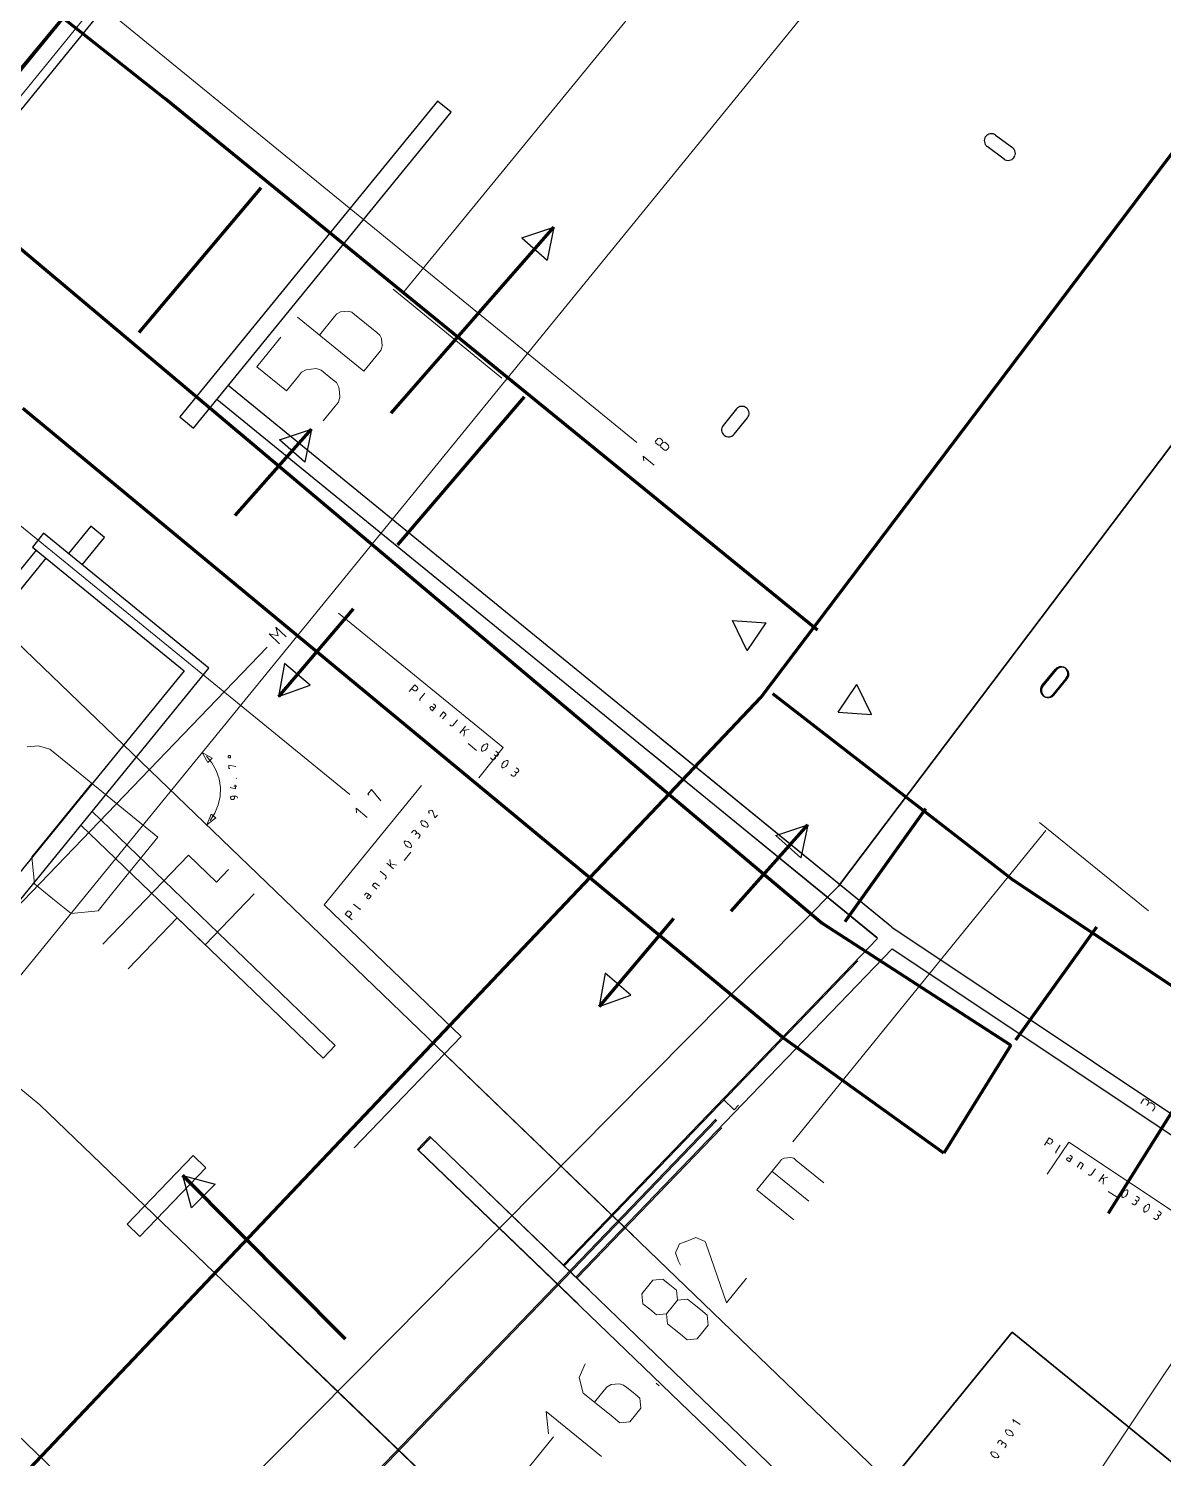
# Model space of a CAD drawing. Header units: metres. Extents: x 2680829 to 2680940, y 1252358 to 1252483.
# Drawn here: x 2680855.81 to 2680871.9, y 1252388.48 to 1252408.74 of the extents above; entities that cross this region are included whole.
import ezdxf

# ---------------------------------------------------------------- set-up
doc = ezdxf.new("R2010")
doc.units = ezdxf.units.M
doc.layers.add('bemassung', color=7, linetype='Continuous', lineweight=13)
doc.layers.add('etappierung', color=7, linetype='Continuous')
doc.layers.add('geometrie', color=7, linetype='Continuous')

msp = doc.modelspace()

# ---------------------------------------------------------------- linework, layer by layer
at = {"layer": 'bemassung', "color": 1, "lineweight": 18}
for p, q in [((2680861.113, 1252404.989), (2680865.978, 1252410.926)), ((2680862.519, 1252403.791), (2680860.981, 1252405.051)), ((2680870.228, 1252397.38), (2680866.645, 1252392.969)), ((2680871.683, 1252396.243), (2680870.141, 1252397.496)), ((2680859.671, 1252384.381), (2680863.253, 1252388.792))]:
    msp.add_line(p, q, dxfattribs=at)
at = {"layer": 'bemassung', "color": 1, "lineweight": 140}
for p, q in [((2680857.38, 1252404.435), (2680859.11, 1252406.485)), ((2680861.044, 1252401.427), (2680862.843, 1252403.527)), ((2680867.385, 1252396.092), (2680868.531, 1252397.692)), ((2680869.805, 1252394.415), (2680870.952, 1252396.015))]:
    msp.add_line(p, q, dxfattribs=at)
at = {"layer": 'bemassung'}
for p, q in [((2680859.624, 1252404.655), (2680860.564, 1252403.889)), ((2680860.15, 1252404.661), (2680859.937, 1252404.4)), ((2680860.184, 1252404.702), (2680860.15, 1252404.661)), ((2680860.233, 1252404.728), (2680860.184, 1252404.702)), ((2680860.286, 1252404.734), (2680860.233, 1252404.728)), ((2680860.34, 1252404.739), (2680860.286, 1252404.734)), ((2680860.393, 1252404.723), (2680860.34, 1252404.739)), ((2680860.434, 1252404.689), (2680860.393, 1252404.723)), ((2680860.748, 1252404.434), (2680860.434, 1252404.689)), ((2680860.789, 1252404.4), (2680860.748, 1252404.434)), ((2680859.39, 1252404.368), (2680859.05, 1252403.95)), ((2680860.815, 1252404.351), (2680860.789, 1252404.4)), ((2680860.81, 1252404.191), (2680860.826, 1252404.245)), ((2680860.821, 1252404.298), (2680860.815, 1252404.351)), ((2680860.826, 1252404.245), (2680860.821, 1252404.298)), ((2680860.564, 1252403.889), (2680860.776, 1252404.15)), ((2680860.776, 1252404.15), (2680860.81, 1252404.191)), ((2680859.05, 1252403.95), (2680859.467, 1252403.61)), ((2680859.467, 1252403.61), (2680859.638, 1252403.819)), ((2680859.638, 1252403.819), (2680859.683, 1252403.874)), ((2680859.683, 1252403.874), (2680859.748, 1252403.909)), ((2680859.748, 1252403.909), (2680859.819, 1252403.916)), ((2680859.819, 1252403.916), (2680859.89, 1252403.924)), ((2680859.89, 1252403.924), (2680859.961, 1252403.902)), ((2680859.961, 1252403.902), (2680860.016, 1252403.857)), ((2680860.016, 1252403.857), (2680860.121, 1252403.772)), ((2680860.121, 1252403.772), (2680860.176, 1252403.727)), ((2680860.176, 1252403.727), (2680860.211, 1252403.662)), ((2680860.211, 1252403.662), (2680860.219, 1252403.591)), ((2680860.205, 1252403.449), (2680860.159, 1252403.393)), ((2680860.226, 1252403.52), (2680860.205, 1252403.449)), ((2680860.219, 1252403.591), (2680860.226, 1252403.52)), ((2680860.159, 1252403.393), (2680859.989, 1252403.184)), ((2680864.715, 1252402.917), (2680864.699, 1252402.898)), ((2680864.699, 1252402.898), (2680864.702, 1252402.87)), ((2680864.702, 1252402.87), (2680864.721, 1252402.854)), ((2680864.731, 1252402.936), (2680864.715, 1252402.917)), ((2680864.721, 1252402.854), (2680864.741, 1252402.839)), ((2680864.759, 1252402.939), (2680864.731, 1252402.936)), ((2680864.741, 1252402.839), (2680864.769, 1252402.842)), ((2680864.778, 1252402.924), (2680864.759, 1252402.939)), ((2680864.784, 1252402.861), (2680864.769, 1252402.842)), ((2680864.769, 1252402.842), (2680864.772, 1252402.813)), ((2680864.772, 1252402.813), (2680864.791, 1252402.798)), ((2680864.797, 1252402.908), (2680864.778, 1252402.924)), ((2680864.8, 1252402.88), (2680864.784, 1252402.861)), ((2680864.791, 1252402.798), (2680864.808, 1252402.784)), ((2680864.8, 1252402.88), (2680864.797, 1252402.908)), ((2680864.828, 1252402.883), (2680864.8, 1252402.88)), ((2680864.847, 1252402.867), (2680864.828, 1252402.883)), ((2680864.865, 1252402.853), (2680864.847, 1252402.867)), ((2680864.884, 1252402.837), (2680864.865, 1252402.853)), ((2680864.871, 1252402.79), (2680864.887, 1252402.809)), ((2680864.887, 1252402.809), (2680864.884, 1252402.837)), ((2680864.531, 1252402.62), (2680864.524, 1252402.683)), ((2680864.524, 1252402.683), (2680864.68, 1252402.556)), ((2680864.808, 1252402.784), (2680864.827, 1252402.768)), ((2680864.827, 1252402.768), (2680864.855, 1252402.771)), ((2680864.855, 1252402.771), (2680864.871, 1252402.79)), ((2680859.369, 1252400.027), (2680859.224, 1252400.166)), ((2680859.224, 1252400.166), (2680859.351, 1252400.137)), ((2680859.351, 1252400.137), (2680859.317, 1252400.263)), ((2680859.317, 1252400.263), (2680859.462, 1252400.123)), ((2680861.207, 1252399.348), (2680861.285, 1252399.444)), ((2680861.268, 1252399.369), (2680861.241, 1252399.391)), ((2680861.283, 1252399.357), (2680861.268, 1252399.369)), ((2680861.304, 1252399.359), (2680861.283, 1252399.357)), ((2680861.285, 1252399.444), (2680861.312, 1252399.422)), ((2680861.316, 1252399.374), (2680861.304, 1252399.359)), ((2680861.312, 1252399.422), (2680861.326, 1252399.41)), ((2680861.328, 1252399.389), (2680861.316, 1252399.374)), ((2680861.326, 1252399.41), (2680861.328, 1252399.389)), ((2680861.357, 1252399.238), (2680861.356, 1252399.235)), ((2680861.356, 1252399.235), (2680861.356, 1252399.231)), ((2680861.356, 1252399.231), (2680861.357, 1252399.228)), ((2680861.359, 1252399.241), (2680861.357, 1252399.238)), ((2680861.357, 1252399.228), (2680861.358, 1252399.224)), ((2680861.358, 1252399.224), (2680861.361, 1252399.222)), ((2680861.429, 1252399.327), (2680861.359, 1252399.241)), ((2680861.552, 1252399.173), (2680861.574, 1252399.155)), ((2680861.574, 1252399.155), (2680861.578, 1252399.152)), ((2680861.578, 1252399.152), (2680861.58, 1252399.147)), ((2680861.58, 1252399.147), (2680861.581, 1252399.141)), ((2680861.5, 1252399.12), (2680861.508, 1252399.129)), ((2680861.502, 1252399.107), (2680861.5, 1252399.12)), ((2680861.511, 1252399.1), (2680861.502, 1252399.107)), ((2680861.508, 1252399.129), (2680861.515, 1252399.138)), ((2680861.537, 1252399.078), (2680861.511, 1252399.1)), ((2680861.515, 1252399.138), (2680861.528, 1252399.139)), ((2680861.528, 1252399.139), (2680861.537, 1252399.132)), ((2680861.537, 1252399.132), (2680861.563, 1252399.11)), ((2680861.576, 1252399.126), (2680861.537, 1252399.078)), ((2680861.58, 1252399.131), (2680861.576, 1252399.126)), ((2680861.582, 1252399.136), (2680861.58, 1252399.131)), ((2680861.581, 1252399.141), (2680861.582, 1252399.136)), ((2680861.639, 1252398.996), (2680861.691, 1252399.06)), ((2680861.721, 1252399.009), (2680861.681, 1252398.961)), ((2680861.691, 1252399.06), (2680861.718, 1252399.038)), ((2680861.718, 1252399.038), (2680861.722, 1252399.034)), ((2680861.724, 1252399.013), (2680861.721, 1252399.009)), ((2680861.722, 1252399.034), (2680861.725, 1252399.029)), ((2680861.726, 1252399.019), (2680861.724, 1252399.013)), ((2680861.725, 1252399.029), (2680861.725, 1252399.024)), ((2680861.725, 1252399.024), (2680861.726, 1252399.019)), ((2680861.832, 1252398.873), (2680861.893, 1252398.948)), ((2680861.783, 1252398.878), (2680861.793, 1252398.869)), ((2680861.793, 1252398.869), (2680861.799, 1252398.865)), ((2680861.799, 1252398.865), (2680861.806, 1252398.863)), ((2680861.806, 1252398.863), (2680861.814, 1252398.863)), ((2680861.814, 1252398.863), (2680861.821, 1252398.864)), ((2680861.821, 1252398.864), (2680861.828, 1252398.868)), ((2680861.828, 1252398.868), (2680861.832, 1252398.873)), ((2680861.927, 1252398.761), (2680862.005, 1252398.857)), ((2680862.058, 1252398.813), (2680861.957, 1252398.798)), ((2680861.98, 1252398.717), (2680861.995, 1252398.804)), ((2680855.794, 1252398.566), (2680855.954, 1252398.582)), ((2680855.954, 1252398.582), (2680856.114, 1252398.534)), ((2680862.045, 1252398.611), (2680862.162, 1252398.516)), ((2680862.237, 1252398.561), (2680862.23, 1252398.522)), ((2680862.264, 1252398.593), (2680862.237, 1252398.561)), ((2680862.299, 1252398.608), (2680862.264, 1252398.593)), ((2680862.287, 1252398.52), (2680862.313, 1252398.552)), ((2680862.305, 1252398.609), (2680862.299, 1252398.608)), ((2680862.31, 1252398.608), (2680862.305, 1252398.609)), ((2680862.315, 1252398.604), (2680862.31, 1252398.608)), ((2680862.313, 1252398.552), (2680862.321, 1252398.59)), ((2680862.319, 1252398.601), (2680862.315, 1252398.604)), ((2680862.321, 1252398.596), (2680862.319, 1252398.601)), ((2680862.321, 1252398.59), (2680862.321, 1252398.596)), ((2680856.114, 1252398.534), (2680856.238, 1252398.433)), ((2680856.238, 1252398.433), (2680857.647, 1252397.284)), ((2680858.648, 1252398.441), (2680858.642, 1252398.433)), ((2680858.642, 1252398.433), (2680858.642, 1252398.424)), ((2680858.642, 1252398.424), (2680858.643, 1252398.415)), ((2680858.643, 1252398.415), (2680858.65, 1252398.408)), ((2680858.657, 1252398.441), (2680858.648, 1252398.441)), ((2680858.65, 1252398.408), (2680858.659, 1252398.409)), ((2680858.667, 1252398.442), (2680858.657, 1252398.441)), ((2680858.659, 1252398.409), (2680858.668, 1252398.409)), ((2680858.674, 1252398.435), (2680858.667, 1252398.442)), ((2680858.668, 1252398.409), (2680858.675, 1252398.417)), ((2680858.675, 1252398.426), (2680858.674, 1252398.435)), ((2680858.675, 1252398.417), (2680858.675, 1252398.426)), ((2680862.23, 1252398.522), (2680862.23, 1252398.517)), ((2680862.23, 1252398.517), (2680862.232, 1252398.512)), ((2680862.232, 1252398.512), (2680862.236, 1252398.508)), ((2680862.236, 1252398.508), (2680862.24, 1252398.505)), ((2680862.24, 1252398.505), (2680862.246, 1252398.504)), ((2680862.246, 1252398.504), (2680862.251, 1252398.505)), ((2680862.251, 1252398.505), (2680862.287, 1252398.52)), ((2680862.38, 1252398.391), (2680862.359, 1252398.408)), ((2680862.386, 1252398.386), (2680862.38, 1252398.391)), ((2680862.393, 1252398.384), (2680862.386, 1252398.386)), ((2680862.4, 1252398.385), (2680862.393, 1252398.384)), ((2680862.408, 1252398.386), (2680862.4, 1252398.385)), ((2680862.414, 1252398.389), (2680862.408, 1252398.386)), ((2680862.413, 1252398.453), (2680862.424, 1252398.444)), ((2680862.419, 1252398.395), (2680862.414, 1252398.389)), ((2680862.428, 1252398.406), (2680862.419, 1252398.395)), ((2680862.436, 1252398.435), (2680862.424, 1252398.444)), ((2680862.424, 1252398.444), (2680862.429, 1252398.44)), ((2680862.432, 1252398.411), (2680862.428, 1252398.406)), ((2680862.429, 1252398.44), (2680862.433, 1252398.433)), ((2680862.434, 1252398.418), (2680862.432, 1252398.411)), ((2680862.433, 1252398.433), (2680862.434, 1252398.426)), ((2680862.434, 1252398.426), (2680862.434, 1252398.418)), ((2680862.453, 1252398.436), (2680862.436, 1252398.435)), ((2680862.437, 1252398.504), (2680862.459, 1252398.487)), ((2680862.462, 1252398.448), (2680862.453, 1252398.436)), ((2680862.459, 1252398.487), (2680862.47, 1252398.477)), ((2680862.472, 1252398.46), (2680862.462, 1252398.448)), ((2680862.47, 1252398.477), (2680862.472, 1252398.46)), ((2680862.552, 1252398.358), (2680862.525, 1252398.326)), ((2680862.588, 1252398.373), (2680862.552, 1252398.358)), ((2680862.593, 1252398.374), (2680862.588, 1252398.373)), ((2680862.598, 1252398.373), (2680862.593, 1252398.374)), ((2680862.603, 1252398.369), (2680862.598, 1252398.373)), ((2680862.601, 1252398.317), (2680862.609, 1252398.355)), ((2680862.607, 1252398.366), (2680862.603, 1252398.369)), ((2680862.609, 1252398.361), (2680862.607, 1252398.366)), ((2680862.609, 1252398.355), (2680862.609, 1252398.361)), ((2680858.652, 1252398.261), (2680858.649, 1252398.304)), ((2680858.649, 1252398.304), (2680858.749, 1252398.288)), ((2680858.663, 1252398.261), (2680858.652, 1252398.261)), ((2680862.525, 1252398.326), (2680862.518, 1252398.287)), ((2680862.518, 1252398.287), (2680862.518, 1252398.282)), ((2680862.518, 1252398.282), (2680862.52, 1252398.277)), ((2680862.52, 1252398.277), (2680862.524, 1252398.273)), ((2680862.524, 1252398.273), (2680862.528, 1252398.27)), ((2680862.528, 1252398.27), (2680862.534, 1252398.269)), ((2680862.534, 1252398.269), (2680862.539, 1252398.27)), ((2680862.539, 1252398.27), (2680862.575, 1252398.285)), ((2680862.575, 1252398.285), (2680862.601, 1252398.317)), ((2680862.668, 1252398.156), (2680862.647, 1252398.173)), ((2680862.674, 1252398.151), (2680862.668, 1252398.156)), ((2680862.681, 1252398.149), (2680862.674, 1252398.151)), ((2680862.689, 1252398.15), (2680862.681, 1252398.149)), ((2680862.696, 1252398.151), (2680862.689, 1252398.15)), ((2680862.702, 1252398.154), (2680862.696, 1252398.151)), ((2680862.701, 1252398.218), (2680862.712, 1252398.209)), ((2680862.707, 1252398.16), (2680862.702, 1252398.154)), ((2680862.716, 1252398.171), (2680862.707, 1252398.16)), ((2680862.724, 1252398.2), (2680862.712, 1252398.209)), ((2680862.712, 1252398.209), (2680862.717, 1252398.205)), ((2680862.72, 1252398.176), (2680862.716, 1252398.171)), ((2680862.717, 1252398.205), (2680862.721, 1252398.198)), ((2680862.723, 1252398.184), (2680862.72, 1252398.176)), ((2680862.721, 1252398.198), (2680862.722, 1252398.191)), ((2680862.722, 1252398.191), (2680862.723, 1252398.184)), ((2680862.741, 1252398.201), (2680862.724, 1252398.2)), ((2680862.725, 1252398.269), (2680862.747, 1252398.252)), ((2680862.751, 1252398.213), (2680862.741, 1252398.201)), ((2680862.747, 1252398.252), (2680862.758, 1252398.242)), ((2680862.76, 1252398.225), (2680862.751, 1252398.213)), ((2680862.758, 1252398.242), (2680862.76, 1252398.225)), ((2680856.07, 1252397.267), (2680856.708, 1252398.05)), ((2680858.668, 1252397.989), (2680858.746, 1252397.972)), ((2680858.722, 1252398.008), (2680858.765, 1252398.011)), ((2680858.746, 1252397.972), (2680858.743, 1252398.026)), ((2680858.759, 1252398.12), (2680858.753, 1252398.119)), ((2680860.619, 1252397.894), (2680860.675, 1252397.963)), ((2680860.675, 1252397.963), (2680860.803, 1252397.802)), ((2680858.677, 1252397.854), (2680858.686, 1252397.864)), ((2680858.677, 1252397.842), (2680858.677, 1252397.854)), ((2680858.678, 1252397.83), (2680858.677, 1252397.842)), ((2680858.688, 1252397.821), (2680858.678, 1252397.83)), ((2680858.686, 1252397.864), (2680858.698, 1252397.865)), ((2680858.7, 1252397.821), (2680858.688, 1252397.821)), ((2680858.698, 1252397.865), (2680858.73, 1252397.867)), ((2680858.711, 1252397.822), (2680858.7, 1252397.821)), ((2680858.717, 1252397.822), (2680858.711, 1252397.822)), ((2680858.722, 1252397.825), (2680858.717, 1252397.822)), ((2680858.726, 1252397.829), (2680858.722, 1252397.825)), ((2680858.73, 1252397.834), (2680858.726, 1252397.829)), ((2680858.73, 1252397.867), (2680858.751, 1252397.868)), ((2680858.73, 1252397.867), (2680858.732, 1252397.845)), ((2680858.732, 1252397.839), (2680858.73, 1252397.834)), ((2680858.732, 1252397.845), (2680858.732, 1252397.839)), ((2680858.751, 1252397.868), (2680858.769, 1252397.856)), ((2680858.769, 1252397.856), (2680858.776, 1252397.837)), ((2680860.636, 1252397.88), (2680860.619, 1252397.894)), ((2680860.462, 1252397.632), (2680860.456, 1252397.695)), ((2680860.456, 1252397.695), (2680860.612, 1252397.567)), ((2680861.483, 1252397.644), (2680861.491, 1252397.66)), ((2680861.489, 1252397.63), (2680861.483, 1252397.644)), ((2680861.492, 1252397.623), (2680861.489, 1252397.63)), ((2680861.491, 1252397.66), (2680861.505, 1252397.666)), ((2680861.505, 1252397.666), (2680861.519, 1252397.671)), ((2680861.519, 1252397.671), (2680861.535, 1252397.664)), ((2680861.535, 1252397.664), (2680861.54, 1252397.65)), ((2680861.54, 1252397.65), (2680861.572, 1252397.558)), ((2680861.572, 1252397.558), (2680861.607, 1252397.6)), ((2680861.241, 1252397.348), (2680861.258, 1252397.369)), ((2680861.258, 1252397.369), (2680861.268, 1252397.381)), ((2680861.268, 1252397.381), (2680861.285, 1252397.383)), ((2680861.285, 1252397.383), (2680861.297, 1252397.373)), ((2680861.292, 1252397.324), (2680861.301, 1252397.334)), ((2680861.297, 1252397.373), (2680861.309, 1252397.363)), ((2680861.311, 1252397.346), (2680861.301, 1252397.334)), ((2680861.301, 1252397.334), (2680861.306, 1252397.34)), ((2680861.306, 1252397.34), (2680861.312, 1252397.344)), ((2680861.309, 1252397.363), (2680861.311, 1252397.346)), ((2680861.312, 1252397.344), (2680861.32, 1252397.344)), ((2680861.32, 1252397.344), (2680861.327, 1252397.345)), ((2680861.327, 1252397.345), (2680861.334, 1252397.343)), ((2680861.334, 1252397.343), (2680861.34, 1252397.338)), ((2680861.34, 1252397.338), (2680861.35, 1252397.33)), ((2680861.35, 1252397.33), (2680861.356, 1252397.325)), ((2680861.356, 1252397.325), (2680861.36, 1252397.318)), ((2680861.372, 1252397.509), (2680861.371, 1252397.503)), ((2680861.371, 1252397.503), (2680861.372, 1252397.498)), ((2680861.376, 1252397.513), (2680861.372, 1252397.509)), ((2680861.372, 1252397.498), (2680861.387, 1252397.462)), ((2680861.379, 1252397.517), (2680861.376, 1252397.513)), ((2680861.384, 1252397.52), (2680861.379, 1252397.517)), ((2680861.39, 1252397.519), (2680861.384, 1252397.52)), ((2680861.387, 1252397.462), (2680861.42, 1252397.436)), ((2680861.428, 1252397.512), (2680861.39, 1252397.519)), ((2680861.42, 1252397.436), (2680861.458, 1252397.429)), ((2680861.46, 1252397.486), (2680861.428, 1252397.512)), ((2680861.458, 1252397.429), (2680861.463, 1252397.428)), ((2680861.475, 1252397.45), (2680861.46, 1252397.486)), ((2680861.463, 1252397.428), (2680861.468, 1252397.431)), ((2680861.468, 1252397.431), (2680861.472, 1252397.435)), ((2680861.472, 1252397.435), (2680861.475, 1252397.439)), ((2680861.476, 1252397.445), (2680861.475, 1252397.45)), ((2680861.475, 1252397.439), (2680861.476, 1252397.445)), ((2680855.858, 1252397.007), (2680856.07, 1252397.267)), ((2680857.647, 1252397.284), (2680857.009, 1252396.501)), ((2680861.137, 1252397.221), (2680861.136, 1252397.215)), ((2680861.136, 1252397.215), (2680861.137, 1252397.21)), ((2680861.141, 1252397.225), (2680861.137, 1252397.221)), ((2680861.137, 1252397.21), (2680861.153, 1252397.174)), ((2680861.144, 1252397.229), (2680861.141, 1252397.225)), ((2680861.149, 1252397.232), (2680861.144, 1252397.229)), ((2680861.155, 1252397.231), (2680861.149, 1252397.232)), ((2680861.153, 1252397.174), (2680861.185, 1252397.148)), ((2680861.193, 1252397.224), (2680861.155, 1252397.231)), ((2680861.185, 1252397.148), (2680861.223, 1252397.14)), ((2680861.225, 1252397.198), (2680861.193, 1252397.224)), ((2680861.223, 1252397.14), (2680861.228, 1252397.14)), ((2680861.24, 1252397.162), (2680861.225, 1252397.198)), ((2680861.228, 1252397.14), (2680861.233, 1252397.143)), ((2680861.233, 1252397.143), (2680861.237, 1252397.147)), ((2680861.237, 1252397.147), (2680861.24, 1252397.151)), ((2680861.242, 1252397.157), (2680861.24, 1252397.162)), ((2680861.24, 1252397.151), (2680861.242, 1252397.157)), ((2680861.354, 1252397.291), (2680861.337, 1252397.269)), ((2680861.359, 1252397.296), (2680861.354, 1252397.291)), ((2680861.361, 1252397.304), (2680861.359, 1252397.296)), ((2680861.36, 1252397.318), (2680861.36, 1252397.311)), ((2680861.36, 1252397.311), (2680861.361, 1252397.304)), ((2680855.897, 1252396.626), (2680855.858, 1252397.007)), ((2680860.932, 1252396.969), (2680860.947, 1252396.868)), ((2680861.134, 1252396.955), (2680861.23, 1252397.073)), ((2680860.872, 1252396.743), (2680860.797, 1252396.804)), ((2680860.878, 1252396.738), (2680860.872, 1252396.743)), ((2680860.881, 1252396.731), (2680860.878, 1252396.738)), ((2680860.88, 1252396.71), (2680860.883, 1252396.717)), ((2680860.882, 1252396.724), (2680860.881, 1252396.731)), ((2680860.883, 1252396.717), (2680860.882, 1252396.724)), ((2680860.985, 1252396.837), (2680860.889, 1252396.916)), ((2680861.028, 1252396.891), (2680860.941, 1252396.906)), ((2680856.156, 1252396.414), (2680855.897, 1252396.626)), ((2680860.686, 1252396.601), (2680860.707, 1252396.628)), ((2680860.75, 1252396.549), (2680860.686, 1252396.601)), ((2680860.707, 1252396.628), (2680860.711, 1252396.632)), ((2680860.711, 1252396.632), (2680860.716, 1252396.635)), ((2680860.716, 1252396.635), (2680860.721, 1252396.636)), ((2680860.721, 1252396.636), (2680860.727, 1252396.636)), ((2680860.727, 1252396.636), (2680860.732, 1252396.635)), ((2680860.732, 1252396.635), (2680860.736, 1252396.631)), ((2680860.736, 1252396.631), (2680860.784, 1252396.592)), ((2680860.867, 1252396.693), (2680860.876, 1252396.704)), ((2680860.876, 1252396.704), (2680860.88, 1252396.71)), ((2680856.416, 1252396.203), (2680856.156, 1252396.414)), ((2680857.009, 1252396.501), (2680856.797, 1252396.241)), ((2680860.419, 1252396.339), (2680860.504, 1252396.27)), ((2680860.572, 1252396.463), (2680860.59, 1252396.484)), ((2680860.59, 1252396.484), (2680860.593, 1252396.488)), ((2680860.593, 1252396.488), (2680860.598, 1252396.491)), ((2680860.598, 1252396.491), (2680860.604, 1252396.492)), ((2680860.604, 1252396.492), (2680860.609, 1252396.492)), ((2680860.606, 1252396.438), (2680860.613, 1252396.447)), ((2680860.607, 1252396.425), (2680860.606, 1252396.438)), ((2680860.616, 1252396.418), (2680860.607, 1252396.425)), ((2680860.609, 1252396.492), (2680860.615, 1252396.49)), ((2680860.613, 1252396.447), (2680860.635, 1252396.474)), ((2680860.615, 1252396.49), (2680860.619, 1252396.487)), ((2680860.625, 1252396.411), (2680860.616, 1252396.418)), ((2680860.619, 1252396.487), (2680860.667, 1252396.448)), ((2680860.638, 1252396.412), (2680860.625, 1252396.411)), ((2680860.645, 1252396.421), (2680860.638, 1252396.412)), ((2680860.667, 1252396.448), (2680860.645, 1252396.421)), ((2680856.797, 1252396.241), (2680856.416, 1252396.203)), ((2680860.301, 1252396.195), (2680860.323, 1252396.222)), ((2680860.397, 1252396.117), (2680860.301, 1252396.195)), ((2680860.323, 1252396.222), (2680860.335, 1252396.237)), ((2680860.335, 1252396.237), (2680860.357, 1252396.239)), ((2680860.376, 1252396.179), (2680860.355, 1252396.152)), ((2680860.357, 1252396.239), (2680860.371, 1252396.227)), ((2680860.371, 1252396.227), (2680860.386, 1252396.215)), ((2680860.388, 1252396.193), (2680860.376, 1252396.179)), ((2680860.386, 1252396.215), (2680860.388, 1252396.193)), ((2680860.504, 1252396.27), (2680860.507, 1252396.268)), ((2680860.507, 1252396.268), (2680860.51, 1252396.266)), ((2680860.51, 1252396.266), (2680860.514, 1252396.267)), ((2680860.514, 1252396.267), (2680860.518, 1252396.267)), ((2680860.518, 1252396.267), (2680860.521, 1252396.269)), ((2680860.521, 1252396.269), (2680860.523, 1252396.272)), ((2680865.667, 1252393.564), (2680865.812, 1252393.424)), ((2680865.812, 1252393.424), (2680865.874, 1252393.489)), ((2680871.574, 1252393.514), (2680871.599, 1252393.552)), ((2680871.599, 1252393.552), (2680871.613, 1252393.572)), ((2680871.613, 1252393.572), (2680871.641, 1252393.578)), ((2680871.641, 1252393.578), (2680871.661, 1252393.564)), ((2680871.661, 1252393.564), (2680871.682, 1252393.55)), ((2680871.661, 1252393.483), (2680871.674, 1252393.502)), ((2680871.687, 1252393.522), (2680871.674, 1252393.502)), ((2680871.674, 1252393.502), (2680871.68, 1252393.512)), ((2680871.68, 1252393.512), (2680871.691, 1252393.519)), ((2680871.682, 1252393.55), (2680871.687, 1252393.522)), ((2680871.691, 1252393.519), (2680871.702, 1252393.521)), ((2680871.702, 1252393.521), (2680871.714, 1252393.523)), ((2680871.714, 1252393.523), (2680871.726, 1252393.521)), ((2680871.726, 1252393.521), (2680871.736, 1252393.514)), ((2680871.736, 1252393.514), (2680871.754, 1252393.502)), ((2680871.754, 1252393.502), (2680871.764, 1252393.495)), ((2680871.764, 1252393.495), (2680871.771, 1252393.485)), ((2680871.771, 1252393.485), (2680871.773, 1252393.473)), ((2680871.773, 1252393.473), (2680871.776, 1252393.462)), ((2680871.767, 1252393.44), (2680871.742, 1252393.403)), ((2680871.773, 1252393.45), (2680871.767, 1252393.44)), ((2680871.776, 1252393.462), (2680871.773, 1252393.45)), ((2680870.209, 1252392.922), (2680870.278, 1252393.025)), ((2680870.269, 1252392.948), (2680870.24, 1252392.967)), ((2680870.284, 1252392.938), (2680870.269, 1252392.948)), ((2680870.278, 1252393.025), (2680870.307, 1252393.006)), ((2680870.306, 1252392.942), (2680870.284, 1252392.938)), ((2680870.316, 1252392.958), (2680870.306, 1252392.942)), ((2680870.307, 1252393.006), (2680870.323, 1252392.995)), ((2680870.327, 1252392.974), (2680870.316, 1252392.958)), ((2680870.323, 1252392.995), (2680870.327, 1252392.974)), ((2680870.433, 1252392.922), (2680870.372, 1252392.83)), ((2680866.136, 1252392.291), (2680866.454, 1252392.683)), ((2680866.454, 1252392.683), (2680866.482, 1252392.718)), ((2680866.482, 1252392.718), (2680866.523, 1252392.74)), ((2680866.523, 1252392.74), (2680866.568, 1252392.744)), ((2680866.568, 1252392.744), (2680866.612, 1252392.749)), ((2680866.612, 1252392.749), (2680866.656, 1252392.736)), ((2680866.656, 1252392.736), (2680866.691, 1252392.707)), ((2680866.691, 1252392.707), (2680867.083, 1252392.389)), ((2680870.37, 1252392.827), (2680870.369, 1252392.823)), ((2680870.369, 1252392.823), (2680870.37, 1252392.82)), ((2680870.372, 1252392.83), (2680870.37, 1252392.827)), ((2680870.37, 1252392.82), (2680870.37, 1252392.816)), ((2680870.37, 1252392.816), (2680870.372, 1252392.813)), ((2680870.372, 1252392.813), (2680870.375, 1252392.811)), ((2680870.524, 1252392.723), (2680870.53, 1252392.732)), ((2680870.526, 1252392.71), (2680870.524, 1252392.723)), ((2680870.536, 1252392.704), (2680870.526, 1252392.71)), ((2680870.53, 1252392.732), (2680870.536, 1252392.742)), ((2680870.536, 1252392.742), (2680870.549, 1252392.745)), ((2680870.564, 1252392.685), (2680870.536, 1252392.704)), ((2680870.549, 1252392.745), (2680870.559, 1252392.738)), ((2680870.559, 1252392.738), (2680870.587, 1252392.719)), ((2680870.599, 1252392.736), (2680870.564, 1252392.685)), ((2680870.57, 1252392.78), (2680870.593, 1252392.765)), ((2680870.593, 1252392.765), (2680870.598, 1252392.762)), ((2680870.598, 1252392.762), (2680870.601, 1252392.757)), ((2680870.602, 1252392.741), (2680870.599, 1252392.736)), ((2680870.601, 1252392.757), (2680870.602, 1252392.752)), ((2680870.602, 1252392.752), (2680870.603, 1252392.746)), ((2680870.603, 1252392.746), (2680870.602, 1252392.741)), ((2680870.673, 1252392.612), (2680870.719, 1252392.681)), ((2680870.719, 1252392.681), (2680870.748, 1252392.662)), ((2680866.871, 1252392.128), (2680866.348, 1252392.552)), ((2680870.753, 1252392.633), (2680870.719, 1252392.582)), ((2680870.748, 1252392.662), (2680870.752, 1252392.659)), ((2680870.752, 1252392.659), (2680870.755, 1252392.654)), ((2680870.756, 1252392.638), (2680870.753, 1252392.633)), ((2680870.755, 1252392.654), (2680870.757, 1252392.649)), ((2680870.758, 1252392.643), (2680870.756, 1252392.638)), ((2680870.757, 1252392.649), (2680870.758, 1252392.643)), ((2680870.828, 1252392.509), (2680870.839, 1252392.501)), ((2680870.839, 1252392.501), (2680870.845, 1252392.497)), ((2680870.845, 1252392.497), (2680870.853, 1252392.496)), ((2680870.853, 1252392.496), (2680870.86, 1252392.497)), ((2680870.86, 1252392.497), (2680870.867, 1252392.499)), ((2680870.867, 1252392.499), (2680870.873, 1252392.503)), ((2680870.873, 1252392.503), (2680870.877, 1252392.509)), ((2680870.877, 1252392.509), (2680870.931, 1252392.589)), ((2680870.982, 1252392.406), (2680871.051, 1252392.509)), ((2680871.108, 1252392.471), (2680871.009, 1252392.446)), ((2680866.659, 1252391.866), (2680866.136, 1252392.291)), ((2680871.04, 1252392.368), (2680871.047, 1252392.455)), ((2680871.114, 1252392.268), (2680871.24, 1252392.184)), ((2680871.334, 1252392.271), (2680871.311, 1252392.236)), ((2680871.368, 1252392.289), (2680871.334, 1252392.271)), ((2680871.373, 1252392.291), (2680871.368, 1252392.289)), ((2680871.379, 1252392.29), (2680871.373, 1252392.291)), ((2680871.383, 1252392.287), (2680871.379, 1252392.29)), ((2680871.388, 1252392.284), (2680871.383, 1252392.287)), ((2680871.387, 1252392.235), (2680871.391, 1252392.274)), ((2680871.391, 1252392.279), (2680871.388, 1252392.284)), ((2680871.391, 1252392.274), (2680871.391, 1252392.279)), ((2680871.311, 1252392.236), (2680871.307, 1252392.197)), ((2680871.307, 1252392.197), (2680871.307, 1252392.192)), ((2680871.307, 1252392.192), (2680871.31, 1252392.187)), ((2680871.31, 1252392.187), (2680871.315, 1252392.184)), ((2680871.315, 1252392.184), (2680871.319, 1252392.181)), ((2680871.319, 1252392.181), (2680871.325, 1252392.18)), ((2680871.325, 1252392.18), (2680871.33, 1252392.182)), ((2680871.33, 1252392.182), (2680871.364, 1252392.201)), ((2680871.364, 1252392.201), (2680871.387, 1252392.235)), ((2680871.469, 1252392.081), (2680871.446, 1252392.096)), ((2680871.475, 1252392.077), (2680871.469, 1252392.081)), ((2680871.483, 1252392.075), (2680871.475, 1252392.077)), ((2680871.49, 1252392.077), (2680871.483, 1252392.075)), ((2680871.497, 1252392.078), (2680871.49, 1252392.077)), ((2680871.496, 1252392.146), (2680871.507, 1252392.138)), ((2680871.503, 1252392.082), (2680871.497, 1252392.078)), ((2680871.507, 1252392.089), (2680871.503, 1252392.082)), ((2680871.52, 1252392.13), (2680871.507, 1252392.138)), ((2680871.507, 1252392.138), (2680871.513, 1252392.134)), ((2680871.515, 1252392.1), (2680871.507, 1252392.089)), ((2680871.513, 1252392.134), (2680871.518, 1252392.128)), ((2680871.515, 1252392.199), (2680871.538, 1252392.184)), ((2680871.519, 1252392.106), (2680871.515, 1252392.1)), ((2680871.518, 1252392.128), (2680871.519, 1252392.121)), ((2680871.519, 1252392.121), (2680871.52, 1252392.113)), ((2680871.52, 1252392.113), (2680871.519, 1252392.106)), ((2680871.537, 1252392.133), (2680871.52, 1252392.13)), ((2680871.546, 1252392.146), (2680871.537, 1252392.133)), ((2680871.538, 1252392.184), (2680871.551, 1252392.176)), ((2680871.554, 1252392.158), (2680871.546, 1252392.146)), ((2680871.551, 1252392.176), (2680871.554, 1252392.158)), ((2680871.643, 1252392.064), (2680871.62, 1252392.03)), ((2680871.677, 1252392.083), (2680871.643, 1252392.064)), ((2680871.682, 1252392.085), (2680871.677, 1252392.083)), ((2680871.688, 1252392.084), (2680871.682, 1252392.085)), ((2680871.693, 1252392.081), (2680871.688, 1252392.084)), ((2680871.697, 1252392.078), (2680871.693, 1252392.081)), ((2680871.696, 1252392.029), (2680871.7, 1252392.067)), ((2680871.7, 1252392.073), (2680871.697, 1252392.078)), ((2680871.7, 1252392.067), (2680871.7, 1252392.073)), ((2680871.62, 1252392.03), (2680871.616, 1252391.991)), ((2680871.616, 1252391.991), (2680871.616, 1252391.986)), ((2680871.616, 1252391.986), (2680871.619, 1252391.981)), ((2680871.619, 1252391.981), (2680871.624, 1252391.978)), ((2680871.624, 1252391.978), (2680871.628, 1252391.975)), ((2680871.628, 1252391.975), (2680871.634, 1252391.974)), ((2680871.634, 1252391.974), (2680871.639, 1252391.976)), ((2680871.639, 1252391.976), (2680871.673, 1252391.994)), ((2680871.673, 1252391.994), (2680871.696, 1252392.029)), ((2680871.778, 1252391.875), (2680871.755, 1252391.89)), ((2680871.784, 1252391.871), (2680871.778, 1252391.875)), ((2680871.792, 1252391.869), (2680871.784, 1252391.871)), ((2680871.799, 1252391.87), (2680871.792, 1252391.869)), ((2680871.806, 1252391.872), (2680871.799, 1252391.87)), ((2680871.805, 1252391.939), (2680871.817, 1252391.932)), ((2680871.812, 1252391.876), (2680871.806, 1252391.872)), ((2680871.817, 1252391.882), (2680871.812, 1252391.876)), ((2680871.829, 1252391.923), (2680871.817, 1252391.932)), ((2680871.817, 1252391.932), (2680871.823, 1252391.928)), ((2680871.824, 1252391.894), (2680871.817, 1252391.882)), ((2680871.823, 1252391.928), (2680871.827, 1252391.921)), ((2680871.824, 1252391.993), (2680871.847, 1252391.978)), ((2680871.828, 1252391.9), (2680871.824, 1252391.894)), ((2680871.827, 1252391.921), (2680871.828, 1252391.914)), ((2680871.828, 1252391.914), (2680871.83, 1252391.907)), ((2680871.83, 1252391.907), (2680871.828, 1252391.9)), ((2680871.846, 1252391.927), (2680871.829, 1252391.923)), ((2680871.855, 1252391.939), (2680871.846, 1252391.927)), ((2680871.847, 1252391.978), (2680871.86, 1252391.969)), ((2680871.863, 1252391.952), (2680871.855, 1252391.939)), ((2680871.86, 1252391.969), (2680871.863, 1252391.952)), ((2680864.981, 1252391.395), (2680865.039, 1252391.525)), ((2680865.039, 1252391.525), (2680865.155, 1252391.569)), ((2680865.155, 1252391.569), (2680865.271, 1252391.614)), ((2680865.271, 1252391.614), (2680865.4, 1252391.556)), ((2680865.4, 1252391.556), (2680865.445, 1252391.44)), ((2680865.025, 1252391.28), (2680864.981, 1252391.395)), ((2680865.05, 1252391.221), (2680865.025, 1252391.28)), ((2680865.445, 1252391.44), (2680865.703, 1252390.69)), ((2680864.583, 1252390.913), (2680864.505, 1252390.817)), ((2680864.661, 1252391.009), (2680864.583, 1252390.913)), ((2680864.803, 1252391.024), (2680864.661, 1252391.009)), ((2680864.899, 1252390.946), (2680864.803, 1252391.024)), ((2680864.995, 1252390.868), (2680864.899, 1252390.946)), ((2680865.01, 1252390.726), (2680864.995, 1252390.868)), ((2680865.703, 1252390.69), (2680865.986, 1252391.039)), ((2680864.505, 1252390.817), (2680864.52, 1252390.676)), ((2680864.52, 1252390.676), (2680864.616, 1252390.597)), ((2680865.01, 1252390.726), (2680864.932, 1252390.63)), ((2680865.151, 1252390.741), (2680865.01, 1252390.726)), ((2680865.247, 1252390.663), (2680865.151, 1252390.741)), ((2680865.334, 1252390.592), (2680865.247, 1252390.663)), ((2680864.616, 1252390.597), (2680864.712, 1252390.519)), ((2680864.712, 1252390.519), (2680864.853, 1252390.534)), ((2680864.932, 1252390.63), (2680864.853, 1252390.534)), ((2680864.853, 1252390.534), (2680864.868, 1252390.393)), ((2680865.431, 1252390.514), (2680865.334, 1252390.592)), ((2680865.445, 1252390.373), (2680865.431, 1252390.514)), ((2680864.868, 1252390.393), (2680864.964, 1252390.314)), ((2680864.964, 1252390.314), (2680865.051, 1252390.244)), ((2680865.051, 1252390.244), (2680865.148, 1252390.165)), ((2680865.289, 1252390.18), (2680865.367, 1252390.276)), ((2680865.367, 1252390.276), (2680865.445, 1252390.373)), ((2680865.148, 1252390.165), (2680865.289, 1252390.18)), ((2680863.618, 1252389.633), (2680863.699, 1252389.824)), ((2680863.674, 1252389.411), (2680863.618, 1252389.633)), ((2680863.835, 1252389.28), (2680863.976, 1252389.454)), ((2680863.976, 1252389.454), (2680864.014, 1252389.5)), ((2680864.014, 1252389.5), (2680864.068, 1252389.53)), ((2680864.068, 1252389.53), (2680864.128, 1252389.536)), ((2680864.128, 1252389.536), (2680864.187, 1252389.542)), ((2680864.187, 1252389.542), (2680864.246, 1252389.524)), ((2680864.246, 1252389.524), (2680864.292, 1252389.487)), ((2680864.292, 1252389.487), (2680864.379, 1252389.416)), ((2680864.748, 1252389.514), (2680864.705, 1252389.549)), ((2680863.835, 1252389.28), (2680863.674, 1252389.411)), ((2680864.096, 1252389.067), (2680863.835, 1252389.28)), ((2680864.379, 1252389.416), (2680864.476, 1252389.338)), ((2680864.476, 1252389.338), (2680864.49, 1252389.196)), ((2680863.183, 1252388.833), (2680863.15, 1252389.149)), ((2680863.15, 1252389.149), (2680863.934, 1252388.512)), ((2680864.192, 1252388.989), (2680864.096, 1252389.067)), ((2680864.412, 1252389.1), (2680864.334, 1252389.004)), ((2680864.49, 1252389.196), (2680864.412, 1252389.1)), ((2680869.772, 1252388.996), (2680869.764, 1252389.035)), ((2680869.764, 1252389.035), (2680869.867, 1252388.966)), ((2680864.334, 1252389.004), (2680864.192, 1252388.989)), ((2680869.658, 1252388.875), (2680869.657, 1252388.87)), ((2680869.657, 1252388.87), (2680869.659, 1252388.865)), ((2680869.661, 1252388.88), (2680869.658, 1252388.875)), ((2680869.659, 1252388.865), (2680869.677, 1252388.83)), ((2680869.664, 1252388.884), (2680869.661, 1252388.88)), ((2680869.669, 1252388.887), (2680869.664, 1252388.884)), ((2680869.674, 1252388.888), (2680869.669, 1252388.887)), ((2680869.713, 1252388.884), (2680869.674, 1252388.888)), ((2680869.677, 1252388.83), (2680869.712, 1252388.807)), ((2680869.748, 1252388.861), (2680869.713, 1252388.884)), ((2680869.766, 1252388.826), (2680869.748, 1252388.861)), ((2680869.764, 1252388.811), (2680869.767, 1252388.816)), ((2680869.768, 1252388.821), (2680869.766, 1252388.826)), ((2680869.767, 1252388.816), (2680869.768, 1252388.821)), ((2680869.543, 1252388.702), (2680869.558, 1252388.725)), ((2680869.558, 1252388.725), (2680869.566, 1252388.738)), ((2680869.566, 1252388.738), (2680869.583, 1252388.741)), ((2680869.583, 1252388.741), (2680869.596, 1252388.733)), ((2680869.596, 1252388.733), (2680869.609, 1252388.725)), ((2680869.596, 1252388.683), (2680869.604, 1252388.695)), ((2680869.612, 1252388.707), (2680869.604, 1252388.695)), ((2680869.604, 1252388.695), (2680869.608, 1252388.701)), ((2680869.608, 1252388.701), (2680869.614, 1252388.705)), ((2680869.609, 1252388.725), (2680869.612, 1252388.707)), ((2680869.614, 1252388.705), (2680869.621, 1252388.706)), ((2680869.621, 1252388.706), (2680869.628, 1252388.708)), ((2680869.628, 1252388.708), (2680869.636, 1252388.706)), ((2680869.636, 1252388.706), (2680869.642, 1252388.702)), ((2680869.642, 1252388.702), (2680869.653, 1252388.695)), ((2680869.661, 1252388.657), (2680869.646, 1252388.634)), ((2680869.653, 1252388.695), (2680869.659, 1252388.691)), ((2680869.659, 1252388.691), (2680869.664, 1252388.684)), ((2680869.665, 1252388.663), (2680869.661, 1252388.657)), ((2680869.664, 1252388.684), (2680869.665, 1252388.677)), ((2680869.665, 1252388.677), (2680869.666, 1252388.67)), ((2680869.666, 1252388.67), (2680869.665, 1252388.663)), ((2680869.712, 1252388.807), (2680869.751, 1252388.804)), ((2680869.751, 1252388.804), (2680869.756, 1252388.804)), ((2680869.756, 1252388.804), (2680869.761, 1252388.807)), ((2680869.761, 1252388.807), (2680869.764, 1252388.811)), ((2680869.452, 1252388.566), (2680869.451, 1252388.561)), ((2680869.451, 1252388.561), (2680869.453, 1252388.555)), ((2680869.455, 1252388.571), (2680869.452, 1252388.566)), ((2680869.453, 1252388.555), (2680869.471, 1252388.521)), ((2680869.458, 1252388.575), (2680869.455, 1252388.571)), ((2680869.463, 1252388.578), (2680869.458, 1252388.575)), ((2680869.468, 1252388.578), (2680869.463, 1252388.578)), ((2680869.507, 1252388.575), (2680869.468, 1252388.578)), ((2680869.471, 1252388.521), (2680869.505, 1252388.498)), ((2680869.505, 1252388.498), (2680869.544, 1252388.494)), ((2680869.541, 1252388.552), (2680869.507, 1252388.575)), ((2680869.56, 1252388.517), (2680869.541, 1252388.552)), ((2680869.544, 1252388.494), (2680869.55, 1252388.495)), ((2680869.55, 1252388.495), (2680869.555, 1252388.497)), ((2680869.555, 1252388.497), (2680869.558, 1252388.502)), ((2680869.558, 1252388.502), (2680869.561, 1252388.506)), ((2680869.561, 1252388.512), (2680869.56, 1252388.517)), ((2680869.561, 1252388.506), (2680869.561, 1252388.512))]:
    msp.add_line(p, q, dxfattribs=at)
at = {"layer": 'etappierung', "color": 5, "lineweight": 9}
for p, q in [((2680844.549, 1252394.113), (2680905, 1252468.24)), ((2680850.65, 1252389.138), (2680911.1, 1252463.266)), ((2680915.941, 1252455.656), (2680861.972, 1252374.793)), ((2680847.889, 1252416.372), (2680864.435, 1252402.879)), ((2680839.119, 1252415.218), (2680860.367, 1252397.89)), ((2680855.102, 1252400.573), (2680864.387, 1252391.639)), ((2680850.218, 1252390.652), (2680859.192, 1252399.979)), ((2680873.132, 1252383.212), (2680861.751, 1252394.173)), ((2680865.551, 1252393.289), (2680856.856, 1252384.26)), ((2680856.876, 1252384.246), (2680865.567, 1252393.278)), ((2680865.541, 1252393.278), (2680865.551, 1252393.289)), ((2680865.567, 1252393.278), (2680865.557, 1252393.268))]:
    msp.add_line(p, q, dxfattribs=at)
at = {"layer": 'etappierung', "color": 5, "lineweight": 35}
for p, q in [((2680903.462, 1252444.505), (2680867.292, 1252396.592)), ((2680867.292, 1252396.592), (2680857.511, 1252386.732)), ((2680869.752, 1252390.274), (2680866.828, 1252386.689)), ((2680874.181, 1252386.662), (2680869.752, 1252390.274))]:
    msp.add_line(p, q, dxfattribs=at)
at = {"layer": 'etappierung', "color": 5, "lineweight": 120}
for p, q in [((2680866.192, 1252399.265), (2680879.465, 1252416.836)), ((2680852.693, 1252404.547), (2680858.111, 1252411.07)), ((2680857.743, 1252407.753), (2680856.165, 1252409)), ((2680866.995, 1252400.218), (2680857.743, 1252407.753)), ((2680855.341, 1252405.923), (2680867.06, 1252396.07)), ((2680866.488, 1252394.457), (2680855.731, 1252403.36)), ((2680855.833, 1252388.343), (2680866.192, 1252399.265)), ((2680869.767, 1252396.679), (2680866.361, 1252399.318)), ((2680875.654, 1252392.746), (2680869.767, 1252396.679)), ((2680867.06, 1252396.07), (2680869.731, 1252394.337)), ((2680868.782, 1252392.809), (2680866.488, 1252394.457)), ((2680869.731, 1252394.337), (2680868.782, 1252392.809))]:
    msp.add_line(p, q, dxfattribs=at)
at = {"layer": 'etappierung', "color": 5, "lineweight": 211}
for p, q in [((2680860.951, 1252403.294), (2680863.255, 1252405.93)), ((2680871.116, 1252391.961), (2680874.401, 1252397.189)), ((2680860.303, 1252390.174), (2680857.999, 1252392.495))]:
    msp.add_line(p, q, dxfattribs=at)
at = {"layer": 'etappierung'}
for p, q in [((2680862.804, 1252405.776), (2680863.255, 1252405.93)), ((2680863.255, 1252405.93), (2680863.163, 1252405.463)), ((2680862.804, 1252405.776), (2680863.163, 1252405.463)), ((2680859.371, 1252402.916), (2680859.823, 1252403.067)), ((2680859.823, 1252403.067), (2680859.727, 1252402.6)), ((2680859.727, 1252402.6), (2680859.371, 1252402.916)), ((2680865.998, 1252399.927), (2680865.79, 1252400.356)), ((2680865.79, 1252400.356), (2680866.265, 1252400.321)), ((2680865.998, 1252399.927), (2680866.265, 1252400.321)), ((2680859.441, 1252399.748), (2680859.355, 1252399.28)), ((2680859.804, 1252399.44), (2680859.441, 1252399.748)), ((2680859.355, 1252399.28), (2680859.804, 1252399.44)), ((2680867.286, 1252399.056), (2680867.552, 1252399.45)), ((2680867.761, 1252399.022), (2680867.552, 1252399.45)), ((2680867.286, 1252399.056), (2680867.761, 1252399.022)), ((2680866.403, 1252397.31), (2680866.855, 1252397.461)), ((2680866.855, 1252397.461), (2680866.759, 1252396.995)), ((2680866.403, 1252397.31), (2680866.759, 1252396.995)), ((2680863.983, 1252395.357), (2680863.897, 1252394.888)), ((2680864.346, 1252395.049), (2680863.983, 1252395.357)), ((2680863.897, 1252394.888), (2680864.346, 1252395.049)), ((2680858.12, 1252392.034), (2680857.999, 1252392.495)), ((2680857.999, 1252392.495), (2680858.458, 1252392.37)), ((2680858.12, 1252392.034), (2680858.458, 1252392.37))]:
    msp.add_line(p, q, dxfattribs=at)
at = {"layer": 'etappierung', "color": 5, "lineweight": 80}
for p, q in [((2680858.74, 1252401.845), (2680859.823, 1252403.067)), ((2680860.413, 1252400.523), (2680859.355, 1252399.28)), ((2680865.772, 1252396.239), (2680866.855, 1252397.461)), ((2680864.954, 1252396.132), (2680863.897, 1252394.888))]:
    msp.add_line(p, q, dxfattribs=at)
at = {"layer": 'etappierung', "color": 5, "lineweight": 0}
for p, q in [((2680860.204, 1252400.461), (2680862.541, 1252398.555)), ((2680862.541, 1252398.555), (2680862.194, 1252398.129)), ((2680858.355, 1252398.345), (2680858.275, 1252398.488)), ((2680858.275, 1252398.488), (2680858.416, 1252398.404)), ((2680858.416, 1252398.404), (2680858.355, 1252398.345)), ((2680860.003, 1252396.328), (2680861.381, 1252398.017)), ((2680858.337, 1252397.461), (2680858.399, 1252397.613)), ((2680858.467, 1252397.561), (2680858.337, 1252397.461)), ((2680858.399, 1252397.613), (2680858.467, 1252397.561)), ((2680852.253, 1252396.531), (2680855.974, 1252393.496)), ((2680861.942, 1252394.463), (2680860.003, 1252396.328)), ((2680860.425, 1252392.886), (2680861.942, 1252394.463)), ((2680861.942, 1252394.463), (2680861.932, 1252394.453)), ((2680855.974, 1252393.496), (2680861.537, 1252388.144)), ((2680870.249, 1252392.51), (2680870.554, 1252392.967)), ((2680870.554, 1252392.967), (2680873.062, 1252391.293)), ((2680869.767, 1252380.213), (2680859.215, 1252390.374))]:
    msp.add_line(p, q, dxfattribs=at)
at = {"layer": 'etappierung', "color": 5, "lineweight": 5}
for p, q in [((2680858.333, 1252398.435), (2680858.412, 1252398.338)), ((2680858.412, 1252398.338), (2680858.472, 1252398.229)), ((2680858.472, 1252398.229), (2680858.512, 1252398.111)), ((2680858.512, 1252398.111), (2680858.531, 1252397.988)), ((2680858.531, 1252397.988), (2680858.527, 1252397.864)), ((2680858.502, 1252397.742), (2680858.455, 1252397.626)), ((2680858.527, 1252397.864), (2680858.502, 1252397.742)), ((2680858.455, 1252397.626), (2680858.388, 1252397.521))]:
    msp.add_line(p, q, dxfattribs=at)
at = {"layer": 'geometrie', "color": 7}
for p, q in [((2680856.548, 1252409.182), (2680852.685, 1252404.445)), ((2680856.819, 1252408.961), (2680852.956, 1252404.224)), ((2680861.606, 1252407.714), (2680857.958, 1252403.24)), ((2680861.8, 1252407.556), (2680861.606, 1252407.714)), ((2680858.152, 1252403.082), (2680861.8, 1252407.556)), ((2680869.638, 1252406.894), (2680869.397, 1252407.073)), ((2680869.516, 1252407.233), (2680869.757, 1252407.055)), ((2680867.991, 1252396.058), (2680858.641, 1252403.683)), ((2680867.833, 1252395.864), (2680858.483, 1252403.489)), ((2680857.958, 1252403.24), (2680858.152, 1252403.082)), ((2680865.847, 1252403.353), (2680865.657, 1252403.12)), ((2680865.812, 1252402.994), (2680866.001, 1252403.227)), ((2680856.026, 1252401.591), (2680855.868, 1252401.397)), ((2680858.37, 1252399.68), (2680856.026, 1252401.591)), ((2680856.695, 1252401.691), (2680856.379, 1252401.304)), ((2680856.888, 1252401.533), (2680856.695, 1252401.691)), ((2680855.868, 1252401.397), (2680855.93, 1252401.347)), ((2680855.868, 1252401.397), (2680858.018, 1252399.644)), ((2680856.572, 1252401.146), (2680856.888, 1252401.533)), ((2680855.922, 1252401.354), (2680854.425, 1252399.518)), ((2680854.564, 1252399.404), (2680856.061, 1252401.24)), ((2680858.018, 1252399.644), (2680852.844, 1252393.3)), ((2680853.038, 1252393.142), (2680858.37, 1252399.68)), ((2680870.175, 1252399.434), (2680870.365, 1252399.666)), ((2680870.378, 1252399.657), (2680870.189, 1252399.425)), ((2680870.519, 1252399.54), (2680870.33, 1252399.307)), ((2680870.344, 1252399.299), (2680870.533, 1252399.531)), ((2680868.047, 1252396.009), (2680864.764, 1252398.689)), ((2680867.845, 1252395.852), (2680864.625, 1252398.48)), ((2680860.16, 1252394.333), (2680856.713, 1252397.649)), ((2680856.555, 1252397.455), (2680859.986, 1252394.153)), ((2680856.866, 1252395.769), (2680858.079, 1252397.029)), ((2680858.079, 1252397.029), (2680858.475, 1252396.648)), ((2680858.475, 1252396.648), (2680858.648, 1252396.828)), ((2680858.315, 1252395.761), (2680859.008, 1252396.482)), ((2680857.226, 1252395.422), (2680857.919, 1252396.142)), ((2680857.919, 1252396.142), (2680858.315, 1252395.761)), ((2680868.047, 1252396.009), (2680876.135, 1252390.612)), ((2680867.845, 1252395.852), (2680863.387, 1252391.223)), ((2680863.567, 1252391.05), (2680868.052, 1252395.706)), ((2680868.052, 1252395.706), (2680875.996, 1252390.404)), ((2680863.404, 1252391.211), (2680867.564, 1252395.534)), ((2680859.986, 1252394.153), (2680860.16, 1252394.333)), ((2680865.636, 1252393.17), (2680863.584, 1252391.038)), ((2680861.324, 1252392.863), (2680861.498, 1252393.043)), ((2680861.514, 1252393.03), (2680861.341, 1252392.85)), ((2680861.498, 1252393.043), (2680869.699, 1252385.145)), ((2680863.76, 1252390.869), (2680861.514, 1252393.03)), ((2680858.147, 1252392.775), (2680857.211, 1252391.802)), ((2680858.327, 1252392.602), (2680858.147, 1252392.775)), ((2680869.558, 1252384.934), (2680861.324, 1252392.863)), ((2680861.341, 1252392.85), (2680863.601, 1252390.675)), ((2680857.391, 1252391.629), (2680858.327, 1252392.602)), ((2680859.26, 1252385.351), (2680852.213, 1252392.131)), ((2680857.211, 1252391.802), (2680857.391, 1252391.629)), ((2680863.387, 1252391.223), (2680863.567, 1252391.05)), ((2680863.584, 1252391.038), (2680863.404, 1252391.211))]:
    msp.add_line(p, q, dxfattribs=at)
for centre, radius, start, end in [((2680869.456, 1252407.153), 0.0997, 98.4967, 121.0732), ((2680869.457, 1252407.153), 0.0999, 76.0546, 98.5273), ((2680869.457, 1252407.153), 0.1, 53.5629, 76.0645), ((2680869.457, 1252407.153), 0.1, 166.1057, 188.5206), ((2680869.457, 1252407.153), 0.1, 188.5856, 211.0568), ((2680869.458, 1252407.153), 0.101, 143.6774, 165.95), ((2680869.456, 1252407.152), 0.0991, 210.9448, 233.6524), ((2680869.458, 1252407.152), 0.101, 121.2202, 143.3455), ((2680869.696, 1252406.974), 0.102, 31.256, 53.3411), ((2680869.697, 1252406.974), 0.0993, 233.5303, 256.1485), ((2680869.698, 1252406.974), 0.0996, 256.0121, 278.6142), ((2680869.698, 1252406.976), 0.101, 278.5591, 300.9015), ((2680869.697, 1252406.976), 0.102, 301.2327, 323.3644), ((2680869.696, 1252406.975), 0.101, 323.7156, 345.9119), ((2680869.698, 1252406.975), 0.1, 8.5056, 30.9551), ((2680869.698, 1252406.975), 0.1, 346.1522, 8.6002), ((2680865.924, 1252403.29), 0.1, 320.8222, 140.7841), ((2680865.734, 1252403.057), 0.1, 140.8222, 320.7841), ((2680870.442, 1252399.603), 0.1, 320.7588, 140.787), ((2680870.456, 1252399.594), 0.1, 320.799, 140.8074), ((2680870.252, 1252399.37), 0.0999, 140.7663, 320.811), ((2680870.266, 1252399.362), 0.1, 140.799, 320.8074)]:
    msp.add_arc(centre, radius, start, end, dxfattribs=at)

doc.saveas('drawing.dxf')
